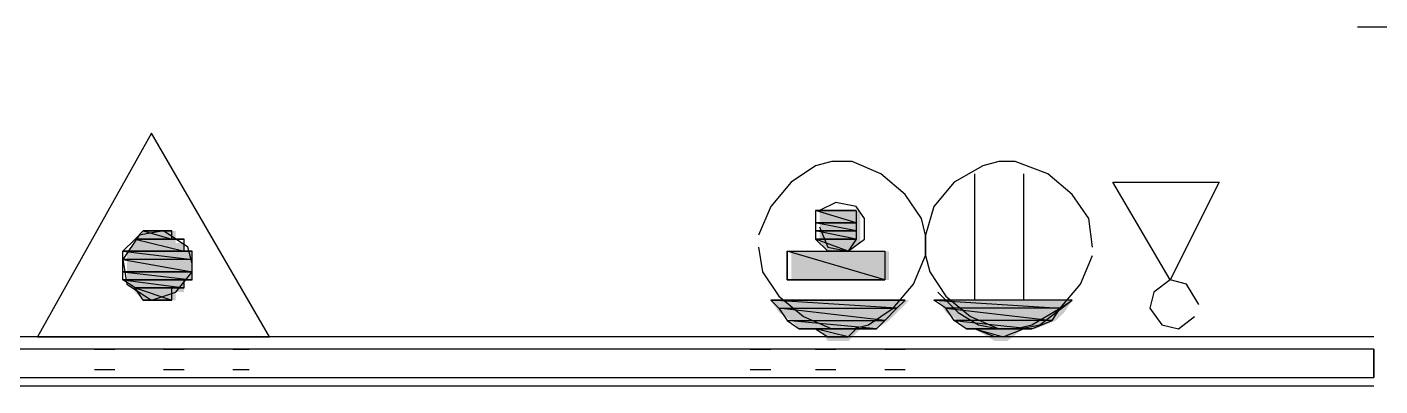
# Model space of a CAD drawing. Header units: millimetres. Extents: x 5 to 415, y 48 to 251.
# Drawn here: x 371.01 to 376.86, y 106.61 to 108.16 of the extents above; entities that cross this region are included whole.
import ezdxf

# ---------------------------------------------------------------- set-up
doc = ezdxf.new("R2010")
doc.units = ezdxf.units.MM
doc.layers.add('H', color=7, linetype='Continuous')
doc.layers.add('P', color=7, linetype='Continuous')

msp = doc.modelspace()

# ---------------------------------------------------------------- hatches: boundary and pattern name
at = {"layer": 'H', "linetype": 'Continuous'}
for points in [[(374.438, 107.315), (374.438, 107.368), (374.615, 107.368), (374.615, 107.315), (374.438, 107.315)], [(374.438, 107.28), (374.438, 107.315), (374.615, 107.315), (374.615, 107.28), (374.438, 107.28)], [(371.44, 107.192), (371.475, 107.227), (371.687, 107.227), (371.687, 107.192), (371.44, 107.192)], [(371.475, 107.227), (371.51, 107.28), (371.651, 107.28), (371.651, 107.227), (371.475, 107.227)], [(374.438, 107.227), (374.438, 107.28), (374.615, 107.28), (374.615, 107.227), (374.438, 107.227)], [(374.474, 107.192), (374.438, 107.227), (374.615, 107.227), (374.562, 107.192), (374.474, 107.192)], [(371.44, 107.156), (371.44, 107.192), (371.722, 107.192), (371.722, 107.156), (371.44, 107.156)], [(374.315, 107.068), (374.315, 107.192), (374.738, 107.192), (374.738, 107.068), (374.315, 107.068)], [(371.44, 107.103), (371.44, 107.156), (371.722, 107.156), (371.722, 107.103), (371.44, 107.103)], [(371.44, 107.068), (371.44, 107.103), (371.722, 107.103), (371.722, 107.068), (371.44, 107.068)], [(371.475, 107.015), (371.44, 107.068), (371.687, 107.068), (371.687, 107.015), (371.475, 107.015)], [(371.51, 106.98), (371.475, 107.015), (371.651, 107.015), (371.651, 106.98), (371.51, 106.98)], [(374.262, 106.927), (374.227, 106.98), (374.826, 106.98), (374.773, 106.927), (374.262, 106.927)], [(374.985, 106.927), (374.95, 106.98), (375.532, 106.98), (375.497, 106.927), (374.985, 106.927)], [(374.315, 106.892), (374.262, 106.927), (374.773, 106.927), (374.738, 106.892), (374.315, 106.892)], [(374.35, 106.856), (374.315, 106.892), (374.738, 106.892), (374.685, 106.856), (374.35, 106.856)], [(375.038, 106.892), (374.985, 106.927), (375.497, 106.927), (375.461, 106.892), (375.038, 106.892)], [(375.073, 106.856), (375.038, 106.892), (375.461, 106.892), (375.373, 106.856), (375.073, 106.856)], [(374.474, 106.803), (374.438, 106.856), (374.615, 106.856), (374.562, 106.803), (374.474, 106.803)], [(375.197, 106.803), (375.109, 106.856), (375.32, 106.856), (375.25, 106.803), (375.197, 106.803)]]:
    msp.add_hatch(color=256, dxfattribs=at).paths.add_polyline_path(points)

# ---------------------------------------------------------------- linework, layer by layer
at = {"layer": 'P'}
for points in [[(376.925, 108.162), (376.767, 108.162)], [(371.546, 107.703), (371.052, 106.821)], [(372.057, 106.821), (371.546, 107.703)], [(374.491, 107.58), (374.421, 107.562)], [(374.579, 107.58), (374.491, 107.58)], [(374.703, 107.527), (374.579, 107.58)], [(375.214, 107.58), (375.144, 107.562)], [(375.214, 107.58), (375.144, 107.562)], [(375.285, 107.58), (375.214, 107.58)], [(375.285, 107.58), (375.214, 107.58)], [(375.426, 107.527), (375.285, 107.58)], [(375.426, 107.527), (375.285, 107.58)], [(374.421, 107.562), (374.315, 107.491)], [(374.809, 107.438), (374.703, 107.527)], [(375.144, 107.562), (375.02, 107.491)], [(375.144, 107.562), (375.02, 107.491)], [(375.109, 107.527), (375.109, 106.98)], [(375.32, 107.527), (375.32, 106.98)], [(375.532, 107.438), (375.426, 107.527)], [(375.532, 107.438), (375.426, 107.527)], [(374.315, 107.491), (374.227, 107.386)], [(375.02, 107.491), (374.932, 107.386)], [(375.02, 107.491), (374.932, 107.386)], [(375.955, 107.068), (375.708, 107.491)], [(375.708, 107.491), (376.167, 107.491)], [(376.167, 107.491), (375.955, 107.068)], [(374.509, 107.403), (374.438, 107.368)], [(374.597, 107.386), (374.509, 107.403)], [(374.879, 107.333), (374.809, 107.438)], [(375.603, 107.333), (375.532, 107.438)], [(375.603, 107.333), (375.532, 107.438)], [(374.227, 107.386), (374.174, 107.262)], [(374.597, 107.315), (374.421, 107.368)], [(374.421, 107.368), (374.421, 107.315)], [(374.597, 107.315), (374.421, 107.368)], [(374.421, 107.368), (374.597, 107.368)], [(374.421, 107.368), (374.597, 107.368)], [(374.474, 107.368), (374.421, 107.368)], [(374.597, 107.368), (374.474, 107.368)], [(374.597, 107.368), (374.474, 107.368)], [(374.474, 107.368), (374.562, 107.368)], [(374.474, 107.368), (374.562, 107.368)], [(374.562, 107.368), (374.474, 107.368)], [(374.474, 107.368), (374.474, 107.368)], [(374.562, 107.368), (374.474, 107.368)], [(374.474, 107.368), (374.474, 107.368)], [(374.474, 107.368), (374.562, 107.368)], [(374.474, 107.368), (374.562, 107.368)], [(374.562, 107.368), (374.474, 107.368)], [(374.474, 107.368), (374.562, 107.368)], [(374.562, 107.368), (374.474, 107.368)], [(374.474, 107.368), (374.474, 107.368)], [(374.509, 107.368), (374.474, 107.368)], [(374.474, 107.368), (374.509, 107.368)], [(374.509, 107.368), (374.562, 107.368)], [(374.562, 107.368), (374.509, 107.368)], [(374.562, 107.368), (374.597, 107.368)], [(374.632, 107.333), (374.597, 107.386)], [(374.597, 107.368), (374.597, 107.315)], [(374.932, 107.386), (374.897, 107.262)], [(374.932, 107.386), (374.897, 107.262)], [(374.597, 107.28), (374.421, 107.315)], [(374.421, 107.315), (374.421, 107.28)], [(374.597, 107.28), (374.421, 107.315)], [(374.421, 107.315), (374.597, 107.315)], [(374.421, 107.315), (374.597, 107.315)], [(374.597, 107.315), (374.421, 107.315)], [(374.421, 107.315), (374.421, 107.315)], [(374.597, 107.315), (374.421, 107.315)], [(374.421, 107.315), (374.421, 107.315)], [(374.421, 107.315), (374.597, 107.315)], [(374.421, 107.315), (374.597, 107.315)], [(374.438, 107.297), (374.474, 107.209)], [(374.597, 107.315), (374.597, 107.28)], [(374.632, 107.244), (374.632, 107.333)], [(374.897, 107.262), (374.879, 107.333)], [(375.62, 107.209), (375.603, 107.333)], [(375.62, 107.209), (375.603, 107.333)], [(371.493, 107.262), (371.422, 107.156)], [(371.422, 107.192), (371.475, 107.244)], [(371.475, 107.244), (371.51, 107.28)], [(371.634, 107.244), (371.475, 107.244)], [(371.687, 107.244), (371.475, 107.244)], [(371.475, 107.244), (371.687, 107.244)], [(371.687, 107.244), (371.475, 107.244)], [(371.475, 107.244), (371.634, 107.244)], [(371.687, 107.244), (371.475, 107.244)], [(371.475, 107.244), (371.687, 107.192)], [(371.475, 107.244), (371.687, 107.192)], [(371.598, 107.28), (371.493, 107.262)], [(371.546, 107.28), (371.51, 107.28)], [(371.51, 107.28), (371.546, 107.28)], [(371.634, 107.28), (371.51, 107.28)], [(371.51, 107.28), (371.634, 107.28)], [(371.634, 107.28), (371.51, 107.28)], [(371.51, 107.28), (371.598, 107.28)], [(371.634, 107.28), (371.51, 107.28)], [(371.51, 107.28), (371.634, 107.244)], [(371.51, 107.28), (371.634, 107.244)], [(371.704, 107.209), (371.598, 107.28)], [(371.598, 107.28), (371.598, 107.28)], [(371.598, 107.28), (371.598, 107.28)], [(371.598, 107.28), (371.634, 107.28)], [(371.634, 107.244), (371.634, 107.28)], [(371.634, 107.244), (371.687, 107.244)], [(371.687, 107.192), (371.687, 107.244)], [(374.597, 107.244), (374.421, 107.28)], [(374.421, 107.28), (374.421, 107.244)], [(374.597, 107.244), (374.421, 107.28)], [(374.421, 107.28), (374.597, 107.28)], [(374.421, 107.28), (374.597, 107.28)], [(374.597, 107.28), (374.421, 107.28)], [(374.421, 107.28), (374.421, 107.28)], [(374.597, 107.28), (374.421, 107.28)], [(374.421, 107.28), (374.421, 107.28)], [(374.421, 107.28), (374.597, 107.28)], [(374.421, 107.28), (374.597, 107.28)], [(374.597, 107.28), (374.421, 107.28)], [(374.421, 107.28), (374.597, 107.28)], [(374.597, 107.28), (374.421, 107.28)], [(374.421, 107.28), (374.421, 107.28)], [(374.421, 107.28), (374.597, 107.28)], [(374.562, 107.192), (374.421, 107.244)], [(374.421, 107.244), (374.474, 107.192)], [(374.562, 107.192), (374.421, 107.244)], [(374.421, 107.244), (374.597, 107.244)], [(374.421, 107.244), (374.597, 107.244)], [(374.597, 107.244), (374.421, 107.244)], [(374.421, 107.244), (374.421, 107.244)], [(374.597, 107.244), (374.421, 107.244)], [(374.421, 107.244), (374.421, 107.244)], [(374.421, 107.244), (374.597, 107.244)], [(374.421, 107.244), (374.597, 107.244)], [(374.597, 107.244), (374.421, 107.244)], [(374.421, 107.244), (374.597, 107.244)], [(374.597, 107.244), (374.421, 107.244)], [(374.421, 107.244), (374.421, 107.244)], [(374.421, 107.244), (374.597, 107.244)], [(374.597, 107.244), (374.562, 107.192)], [(374.562, 107.192), (374.632, 107.244)], [(374.597, 107.28), (374.597, 107.244)], [(374.897, 107.262), (374.897, 107.174)], [(374.897, 107.262), (374.897, 107.174)], [(374.897, 107.174), (374.897, 107.262)], [(371.687, 107.192), (371.422, 107.192)], [(371.722, 107.192), (371.422, 107.192)], [(371.422, 107.192), (371.722, 107.192)], [(371.722, 107.192), (371.422, 107.192)], [(371.422, 107.192), (371.687, 107.192)], [(371.722, 107.192), (371.422, 107.192)], [(371.422, 107.192), (371.722, 107.156)], [(371.422, 107.192), (371.722, 107.156)], [(371.422, 107.156), (371.422, 107.192)], [(371.687, 107.192), (371.722, 107.192)], [(371.722, 107.139), (371.704, 107.209)], [(371.722, 107.156), (371.722, 107.192)], [(374.174, 107.209), (374.191, 107.103)], [(374.721, 107.068), (374.297, 107.192)], [(374.297, 107.192), (374.297, 107.068)], [(374.721, 107.068), (374.297, 107.192)], [(374.297, 107.192), (374.721, 107.192)], [(374.297, 107.192), (374.721, 107.192)], [(374.297, 107.068), (374.297, 107.192)], [(374.474, 107.209), (374.562, 107.192)], [(374.474, 107.192), (374.474, 107.192)], [(374.474, 107.192), (374.474, 107.192)], [(374.474, 107.192), (374.562, 107.192)], [(374.562, 107.192), (374.474, 107.192)], [(374.474, 107.192), (374.474, 107.192)], [(374.562, 107.192), (374.474, 107.192)], [(374.474, 107.192), (374.474, 107.192)], [(374.474, 107.192), (374.562, 107.192)], [(374.474, 107.192), (374.562, 107.192)], [(374.562, 107.192), (374.474, 107.192)], [(374.474, 107.192), (374.562, 107.192)], [(374.562, 107.192), (374.474, 107.192)], [(374.474, 107.192), (374.474, 107.192)], [(374.474, 107.192), (374.562, 107.192)], [(374.509, 107.192), (374.562, 107.192)], [(374.562, 107.192), (374.509, 107.192)], [(374.721, 107.192), (374.721, 107.068)], [(374.721, 107.192), (374.721, 107.068)], [(374.844, 107.05), (374.897, 107.174)], [(374.897, 107.174), (374.915, 107.103)], [(374.897, 107.174), (374.915, 107.103)], [(375.567, 107.05), (375.62, 107.174)], [(375.567, 107.05), (375.62, 107.174)], [(371.422, 107.156), (371.44, 107.05)], [(371.722, 107.156), (371.422, 107.156)], [(371.722, 107.156), (371.422, 107.156)], [(371.422, 107.156), (371.722, 107.103)], [(371.422, 107.156), (371.722, 107.103)], [(371.422, 107.103), (371.422, 107.156)], [(371.722, 107.103), (371.722, 107.156)], [(371.722, 107.103), (371.422, 107.103)], [(371.722, 107.103), (371.422, 107.103)], [(371.422, 107.103), (371.722, 107.103)], [(371.422, 107.103), (371.722, 107.103)], [(371.722, 107.103), (371.422, 107.103)], [(371.722, 107.103), (371.422, 107.103)], [(371.422, 107.103), (371.722, 107.068)], [(371.422, 107.103), (371.722, 107.068)], [(371.422, 107.068), (371.422, 107.103)], [(371.722, 107.068), (371.422, 107.068)], [(371.687, 107.068), (371.422, 107.068)], [(371.422, 107.068), (371.687, 107.068)], [(371.687, 107.068), (371.422, 107.068)], [(371.422, 107.068), (371.722, 107.068)], [(371.687, 107.068), (371.422, 107.068)], [(371.422, 107.068), (371.687, 107.033)], [(371.422, 107.068), (371.687, 107.033)], [(371.475, 107.033), (371.422, 107.068)], [(371.44, 107.05), (371.546, 106.98)], [(371.651, 107.015), (371.722, 107.103)], [(371.722, 107.068), (371.687, 107.068)], [(371.687, 107.033), (371.687, 107.068)], [(371.722, 107.103), (371.722, 107.103)], [(371.722, 107.103), (371.722, 107.103)], [(371.722, 107.068), (371.722, 107.103)], [(374.191, 107.103), (374.262, 106.998)], [(374.297, 107.068), (374.721, 107.068)], [(374.721, 107.068), (374.297, 107.068)], [(374.756, 106.945), (374.844, 107.05)], [(374.915, 107.103), (374.985, 106.998)], [(374.915, 107.103), (374.985, 106.998)], [(375.479, 106.945), (375.567, 107.05)], [(375.479, 106.945), (375.567, 107.05)], [(375.955, 107.068), (375.885, 107.015)], [(376.026, 107.05), (375.955, 107.068)], [(376.079, 106.962), (376.026, 107.05)], [(371.687, 107.033), (371.475, 107.033)], [(371.634, 107.033), (371.475, 107.033)], [(371.475, 107.033), (371.634, 107.033)], [(371.634, 107.033), (371.475, 107.033)], [(371.475, 107.033), (371.687, 107.033)], [(371.634, 107.033), (371.475, 107.033)], [(371.475, 107.033), (371.634, 106.98)], [(371.475, 107.033), (371.634, 106.98)], [(371.51, 106.98), (371.475, 107.033)], [(371.546, 106.98), (371.651, 107.015)], [(371.687, 107.033), (371.634, 107.033)], [(371.634, 106.98), (371.634, 107.033)], [(374.262, 106.998), (374.368, 106.909)], [(374.95, 107.015), (375.038, 106.927)], [(374.985, 106.998), (375.091, 106.909)], [(374.985, 106.998), (375.091, 106.909)], [(375.885, 107.015), (375.867, 106.945)], [(371.634, 106.98), (371.51, 106.98)], [(371.598, 106.98), (371.51, 106.98)], [(371.51, 106.98), (371.598, 106.98)], [(371.598, 106.98), (371.51, 106.98)], [(371.51, 106.98), (371.634, 106.98)], [(371.598, 106.98), (371.51, 106.98)], [(371.51, 106.98), (371.598, 106.98)], [(371.51, 106.98), (371.598, 106.98)], [(371.546, 106.98), (371.51, 106.98)], [(371.598, 106.98), (371.546, 106.98)], [(371.634, 106.98), (371.598, 106.98)], [(371.598, 106.98), (371.598, 106.98)], [(374.773, 106.945), (374.227, 106.98)], [(374.227, 106.98), (374.262, 106.945)], [(374.773, 106.945), (374.227, 106.98)], [(374.227, 106.98), (374.809, 106.98)], [(374.809, 106.98), (374.227, 106.98)], [(374.721, 106.892), (374.262, 106.945)], [(374.262, 106.945), (374.297, 106.892)], [(374.721, 106.892), (374.262, 106.945)], [(374.262, 106.945), (374.773, 106.945)], [(374.262, 106.945), (374.773, 106.945)], [(374.65, 106.874), (374.756, 106.945)], [(374.773, 106.945), (374.721, 106.892)], [(374.809, 106.98), (374.773, 106.945)], [(375.532, 106.98), (374.932, 106.98)], [(374.932, 106.98), (375.479, 106.945)], [(374.932, 106.98), (375.479, 106.945)], [(374.985, 106.945), (374.932, 106.98)], [(375.532, 106.98), (374.932, 106.98)], [(375.479, 106.945), (374.985, 106.945)], [(375.479, 106.945), (374.985, 106.945)], [(374.985, 106.945), (375.444, 106.892)], [(374.985, 106.945), (375.444, 106.892)], [(375.02, 106.892), (374.985, 106.945)], [(375.356, 106.874), (375.479, 106.945)], [(375.356, 106.874), (375.479, 106.945)], [(375.444, 106.892), (375.479, 106.945)], [(375.461, 106.927), (375.532, 106.98)], [(375.479, 106.945), (375.532, 106.98)], [(375.867, 106.945), (375.92, 106.874)], [(374.685, 106.856), (374.297, 106.892)], [(374.297, 106.892), (374.35, 106.856)], [(374.685, 106.856), (374.297, 106.892)], [(374.297, 106.892), (374.721, 106.892)], [(374.297, 106.892), (374.721, 106.892)], [(374.368, 106.909), (374.491, 106.856)], [(374.579, 106.856), (374.65, 106.874)], [(374.721, 106.892), (374.685, 106.856)], [(375.444, 106.892), (375.02, 106.892)], [(375.444, 106.892), (375.02, 106.892)], [(375.02, 106.892), (375.356, 106.856)], [(375.02, 106.892), (375.356, 106.856)], [(375.073, 106.856), (375.02, 106.892)], [(375.038, 106.927), (375.126, 106.874)], [(375.091, 106.909), (375.214, 106.856)], [(375.091, 106.909), (375.214, 106.856)], [(375.126, 106.874), (375.214, 106.856)], [(375.285, 106.856), (375.356, 106.874)], [(375.285, 106.856), (375.356, 106.874)], [(375.303, 106.856), (375.391, 106.874)], [(375.356, 106.856), (375.444, 106.892)], [(375.391, 106.874), (375.461, 106.927)], [(375.92, 106.874), (375.991, 106.856)], [(375.991, 106.856), (376.061, 106.909)], [(376.837, 106.821), (367.877, 106.821)], [(376.837, 106.821), (367.877, 106.821)], [(371.052, 106.821), (372.057, 106.821)], [(374.597, 106.856), (374.35, 106.856)], [(374.35, 106.856), (374.421, 106.856)], [(374.597, 106.856), (374.35, 106.856)], [(374.35, 106.856), (374.685, 106.856)], [(374.35, 106.856), (374.685, 106.856)], [(374.562, 106.821), (374.421, 106.856)], [(374.421, 106.856), (374.474, 106.821)], [(374.562, 106.821), (374.421, 106.856)], [(374.421, 106.856), (374.597, 106.856)], [(374.421, 106.856), (374.597, 106.856)], [(374.474, 106.821), (374.562, 106.821)], [(374.491, 106.856), (374.579, 106.856)], [(374.597, 106.856), (374.562, 106.821)], [(374.685, 106.856), (374.597, 106.856)], [(375.356, 106.856), (375.073, 106.856)], [(375.356, 106.856), (375.073, 106.856)], [(375.073, 106.856), (375.32, 106.856)], [(375.073, 106.856), (375.32, 106.856)], [(375.109, 106.856), (375.073, 106.856)], [(375.32, 106.856), (375.109, 106.856)], [(375.32, 106.856), (375.109, 106.856)], [(375.109, 106.856), (375.232, 106.821)], [(375.109, 106.856), (375.232, 106.821)], [(375.197, 106.821), (375.109, 106.856)], [(375.232, 106.821), (375.197, 106.821)], [(375.214, 106.856), (375.285, 106.856)], [(375.214, 106.856), (375.285, 106.856)], [(375.214, 106.856), (375.303, 106.856)], [(375.232, 106.821), (375.32, 106.856)], [(375.32, 106.856), (375.356, 106.856)], [(376.837, 106.768), (367.877, 106.768)], [(371.299, 106.768), (371.387, 106.768)], [(371.598, 106.768), (371.687, 106.768)], [(371.898, 106.768), (371.969, 106.768)], [(374.138, 106.768), (374.227, 106.768)], [(374.421, 106.768), (374.509, 106.768)], [(374.721, 106.768), (374.809, 106.768)], [(376.837, 106.645), (376.837, 106.768)], [(376.837, 106.768), (376.837, 106.645)], [(376.837, 106.645), (376.837, 106.768)], [(376.837, 106.768), (376.837, 106.645)], [(376.837, 106.768), (376.837, 106.645)], [(367.877, 106.645), (376.837, 106.645)], [(371.299, 106.68), (371.387, 106.68)], [(371.598, 106.68), (371.687, 106.68)], [(371.898, 106.68), (371.969, 106.68)], [(374.138, 106.68), (374.227, 106.68)], [(374.421, 106.68), (374.509, 106.68)], [(374.721, 106.68), (374.809, 106.68)], [(367.877, 106.609), (376.837, 106.609)], [(367.877, 106.609), (376.837, 106.609)], [(371.299, 106.609), (371.387, 106.609)], [(371.598, 106.609), (371.687, 106.609)], [(371.898, 106.609), (371.969, 106.609)], [(374.138, 106.609), (374.227, 106.609)], [(374.421, 106.609), (374.509, 106.609)], [(374.721, 106.609), (374.809, 106.609)]]:
    msp.add_lwpolyline(points, dxfattribs=at)

doc.saveas('drawing.dxf')
